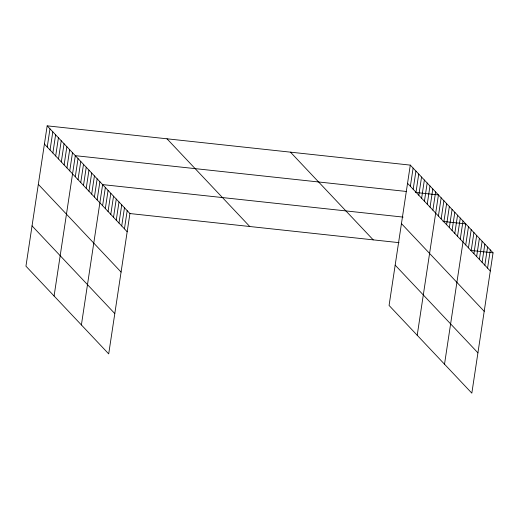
<?xml version="1.0" encoding="UTF-8"?>
<svg xmlns="http://www.w3.org/2000/svg" width="519" height="519" viewBox="0 0 519 519"><rect width="100%" height="100%" fill="white"/><g stroke="black" fill="none" stroke-linecap="round" stroke-linejoin="round"><path stroke-width="0.78" d="M47.171 125.845L25.95 266.182L108.705 353.887L129.925 213.549L47.171 125.845L410.295 165.113L493.05 252.818L471.829 393.155L389.075 305.451L410.295 165.113M47.235 147.02L49.986 128.829M50.051 150.004L52.802 131.813M52.86 152.988L55.617 134.791M55.676 155.966L58.426 137.775M58.491 158.95L61.242 140.759M61.3 161.928L64.058 143.737M64.116 164.912L66.867 146.721M66.932 167.897L69.682 149.699M69.747 170.874L72.498 152.683M54.086 295.999L75.307 155.668L406.325 191.459M75.287 176.752L78.038 158.561M78.019 179.645L80.769 161.454M80.75 182.545L83.501 164.348M83.481 185.439L86.232 167.241M86.212 188.332L88.963 170.135M88.944 191.226L91.694 173.035M91.675 194.119L94.426 175.928M94.406 197.012L97.157 178.821M97.137 199.906L99.888 181.715M81.392 324.946L102.619 184.608L403.088 217.098M102.6 205.699L105.351 187.502M105.325 208.593L108.082 190.395M108.056 211.486L110.807 193.295M110.787 214.379L113.538 196.188M113.518 217.273L116.269 199.082M116.25 220.166L119 201.975M118.981 223.06L121.731 204.869M121.712 225.96L124.463 207.762M124.443 228.853L127.194 210.656M410.36 186.289L413.111 168.098M413.176 189.266L415.927 171.075M415.985 192.251L418.742 174.06M418.801 195.235L421.551 177.037M421.616 198.213L424.367 180.022M424.425 201.197L427.182 183.006M427.241 204.181L429.992 185.984M430.056 207.159L432.807 188.968M432.872 210.143L435.623 191.952M417.211 335.268L438.432 194.93L415.719 192.478M438.412 216.021L441.163 197.83M441.144 218.914L443.894 200.723M443.875 221.808L446.625 203.617M446.606 224.701L449.357 206.51M449.337 227.594L452.088 209.404M452.068 230.494L454.819 212.297M454.8 233.388L457.55 215.19M457.531 236.281L460.282 218.084M460.262 239.175L463.013 220.984M444.517 364.208L465.744 223.877L443.031 221.418M465.718 244.962L468.475 226.771M468.449 247.855L471.207 229.664M471.181 250.748L473.931 232.557M473.912 253.648L476.663 235.451M476.643 256.542L479.394 238.344M479.374 259.435L482.125 241.244M482.106 262.329L484.856 244.138M484.837 265.222L487.588 247.031M487.568 268.115L490.319 249.924M129.925 213.549L399.066 242.658M470.337 250.366L493.05 252.818M407.545 183.304L490.299 271.009M401.453 223.611L484.201 311.316M290.465 152.158L373.219 239.862M395.173 265.138L477.921 352.849M167.008 138.807L249.756 226.511M44.42 144.042L127.174 231.746M38.328 184.349L121.076 272.053M32.048 225.875L114.796 313.58"/></g></svg>
